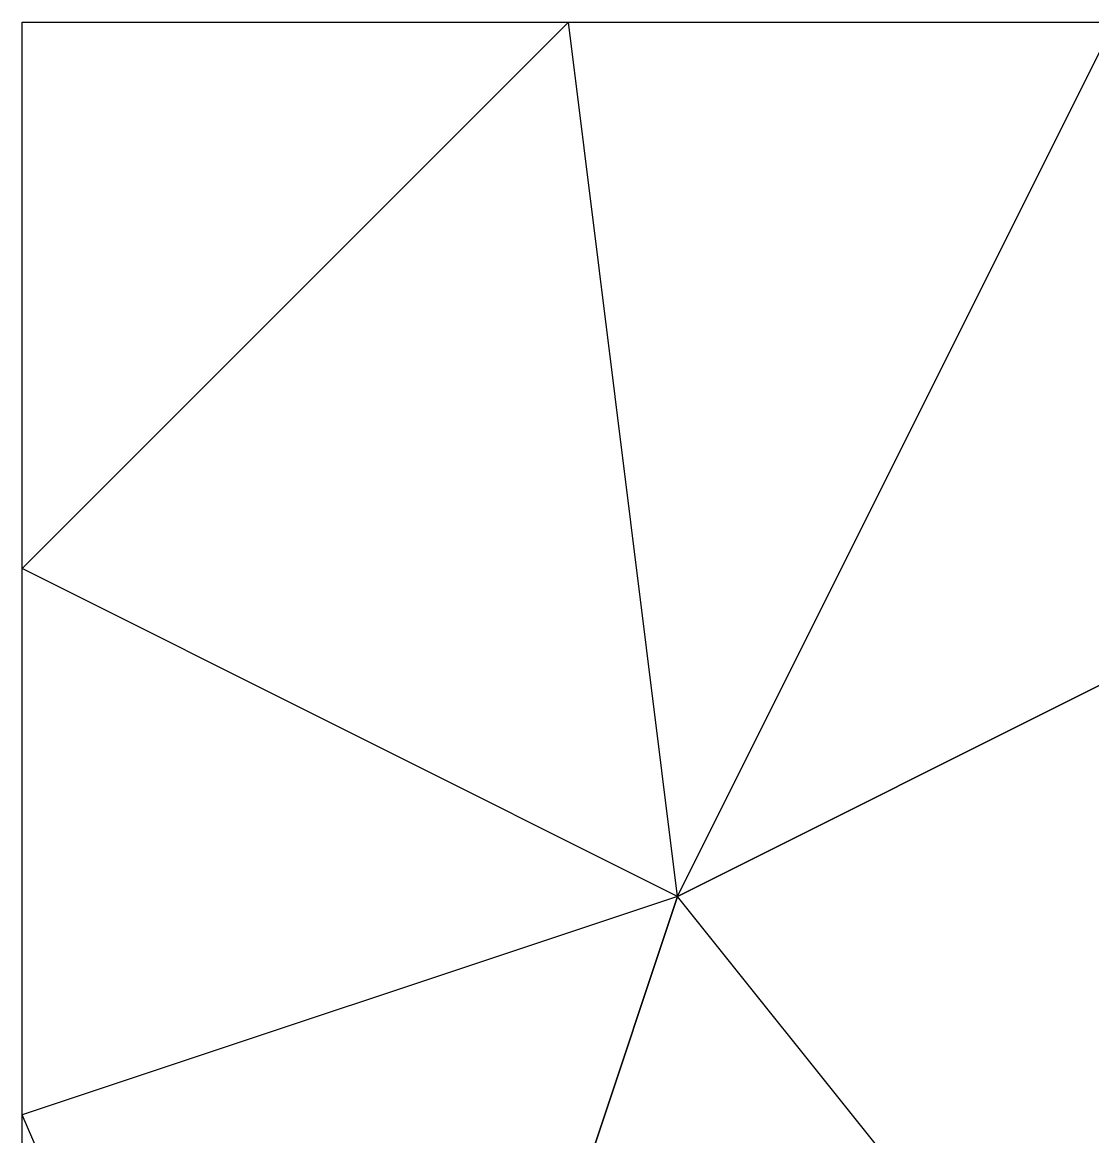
# Model space of a CAD drawing. Extents: x 0 to 20, y 0 to 20.
# Drawn here: x 0 to 9.8, y 9.8 to 20 of the extents above; entities that cross this region are included whole.
import ezdxf

# ---------------------------------------------------------------- set-up
doc = ezdxf.new("R2010")
doc.units = 0

msp = doc.modelspace()

# ---------------------------------------------------------------- linework, layer by layer
for p, q in [((0, 15), (5, 20)), ((0, 15), (0, 20)), ((0, 20), (5, 20)), ((0, 15), (5, 20)), ((6, 12), (5, 20)), ((6, 12), (5, 20)), ((5, 20), (10, 20)), ((6, 12), (10, 20)), ((6, 12), (10, 20)), ((0, 10), (0, 15)), ((6, 12), (0, 15)), ((6, 12), (0, 15)), ((6, 12), (12, 15)), ((12, 15), (6, 12)), ((6, 12), (0, 10)), ((6, 12), (0, 10)), ((3, 3), (6, 12)), ((6, 12), (3, 3)), ((10, 7), (6, 12)), ((10, 7), (6, 12)), ((3, 3), (0, 10)), ((0, 5), (0, 10)), ((3, 3), (0, 10))]:
    msp.add_line(p, q)

doc.saveas('drawing.dxf')
